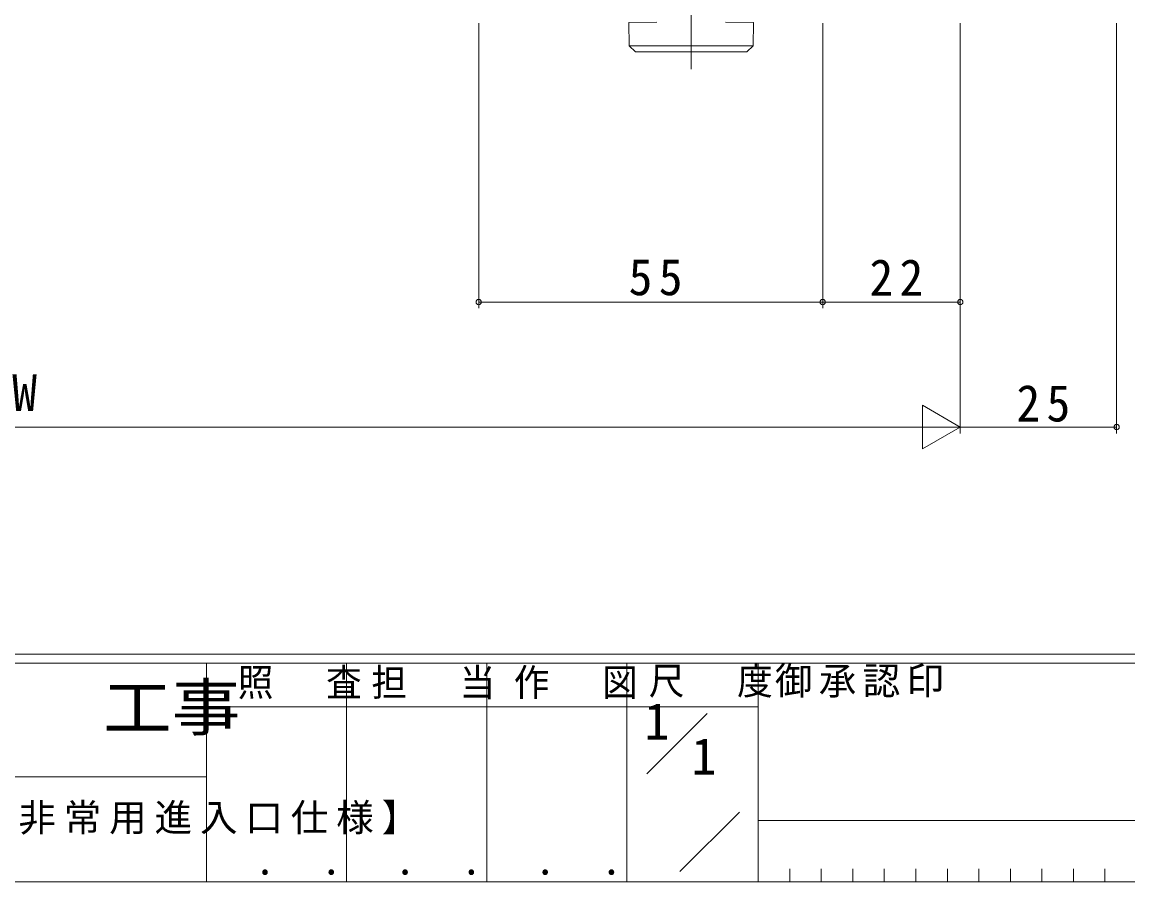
# Model space of a CAD drawing. Units: millimetres, scale not verified. Extents: x -594 to 199, y -420 to 144.
# Drawn here: x -105.5 to 71.3, y -420 to -282.5 of the extents above; entities that cross this region are included whole.
import ezdxf
from ezdxf.enums import TextEntityAlignment as Align

# ---------------------------------------------------------------- set-up
doc = ezdxf.new("R2010")
doc.units = ezdxf.units.MM
doc.header["$LTSCALE"] = 2
doc.linetypes.add('CHAIN2', pattern=[12, 9, -1, 1, -1])
for name, color, linetype, lineweight in [('0-1_YKK_ZWAK', 7, 'Continuous', 9), ('0-5_YKK_13', 4, 'Continuous', 9), ('0-7_YKK_D', 6, 'Continuous', 9)]:
    doc.layers.add(name, color=color, linetype=linetype, lineweight=lineweight)
doc.layers.add('0-2_USER1', color=7, linetype='Continuous')
doc.styles.add('ＭＳ ゴシック', font='')
doc.styles.get('ＭＳ ゴシック').set_extended_font_data('MS Gothic')

msp = doc.modelspace()

# ---------------------------------------------------------------- linework, layer by layer
at = {"layer": '0-1_YKK_ZWAK'}
for p, q in [((178.8, -383.6), (-591.2, -383.6)), ((141, -385), (-591.2, -385)), ((-76, -385), (-76, -420)), ((-53.6, -385), (-53.6, -420)), ((-31.2, -385), (-31.2, -420)), ((-8.8, -385), (-8.8, -420)), ((12.2, -385), (12.2, -420)), ((-7.816, -391.999), (-76, -391.999)), ((-7.816, -391.999), (12.2, -391.999)), ((-5.63, -402.736), (4.064, -393.043)), ((-204.8, -403.199), (-76, -403.199)), ((-0.328, -418.345), (9.196, -408.821)), ((12.2, -410.2), (113, -410.2)), ((17.24, -417.9), (17.24, -420)), ((22.28, -417.9), (22.28, -420)), ((27.32, -417.9), (27.32, -420)), ((32.36, -417.9), (32.36, -420)), ((37.4, -417.9), (37.4, -420)), ((42.44, -417.9), (42.44, -420)), ((47.48, -417.9), (47.48, -420)), ((52.52, -417.9), (52.52, -420)), ((57.56, -417.9), (57.56, -420)), ((62.6, -417.9), (62.6, -420)), ((67.64, -417.9), (67.64, -420)), ((-591.2, -420), (141, -420))]:
    msp.add_line(p, q, dxfattribs=at)
at = {"layer": '0-5_YKK_13', "linetype": 'CHAIN2'}
msp.add_line((1.507, -254.058), (1.507, -289.989), dxfattribs=at)
at = {"layer": '0-5_YKK_13'}
for p, q in [((-4, -282.48), (-8.477, -282.558)), ((-8.477, -282.558), (-8.412, -286.258)), ((6.982, -282.48), (11.459, -282.558)), ((11.459, -282.558), (11.394, -286.258)), ((-8.412, -286.258), (-7.395, -287.258)), ((11.394, -286.258), (-8.412, -286.258)), ((10.377, -287.258), (11.394, -286.258)), ((-7.395, -287.258), (10.409, -287.258))]:
    msp.add_line(p, q, dxfattribs=at)
at = {"layer": '0-7_YKK_D'}
for p, q in [((-32.491, -282.628), (-32.491, -328.258)), ((22.509, -282.628), (22.509, -328.258)), ((22.509, -282.628), (22.509, -328.258)), ((44.509, -282.628), (44.509, -348.258)), ((44.509, -282.628), (44.509, -328.258)), ((44.509, -282.628), (44.509, -348.258)), ((69.509, -282.628), (69.509, -348.258)), ((-32.491, -327.258), (22.509, -327.258)), ((22.509, -327.258), (44.509, -327.258)), ((38.447, -343.758), (38.447, -350.758)), ((44.509, -347.258), (38.447, -343.758)), ((37.509, -347.258), (-248.491, -347.258)), ((44.509, -347.258), (32.385, -347.258)), ((44.509, -347.258), (38.447, -350.758)), ((69.509, -347.258), (44.509, -347.258))]:
    msp.add_line(p, q, dxfattribs=at)
for centre in [(-32.491, -327.258), (22.509, -327.258), (22.509, -327.258), (44.509, -327.258), (69.509, -347.258)]:
    msp.add_circle(centre, 0.425, dxfattribs=at)

# ---------------------------------------------------------------- texts
at = {"layer": '0-1_YKK_ZWAK', "color": 3, "style": 'ＭＳ ゴシック', "width": 1.1}
msp.add_text('工事', height=7.331, dxfattribs=at).set_placement((-92.569, -397.956), align=Align.BOTTOM_LEFT)
at = {"layer": '0-1_YKK_ZWAK', "char_height": 4.399, "attachment_point": 7, "style": 'ＭＳ ゴシック'}
for s, insert in [('\\T1.24;\\W0.95;照\\~\\~査', (-71.011, -390.78)), ('\\T1.24;\\W0.95;担\\~\\~当', (-49.645, -390.78)), ('\\T1.24;\\W0.95;作\\~\\~図', (-26.88, -390.762)), ('\\T1.24;\\W0.95;尺\\~\\~度', (-5.288, -390.537)), ('\\T1.17;御承認印', (14.867, -390.533)), ('\\T1.24;\\W0.95;\\~．\\~．', (-71.545, -418.946)), ('\\T1.24;\\W0.95;\\~．\\~．', (-49.145, -418.946)), ('\\T1.24;\\W0.95;\\~．\\~．', (-26.745, -418.946))]:
    msp.add_mtext(s, dxfattribs=dict(at, insert=insert))
at = {"layer": '0-2_USER1', "style": 'ＭＳ ゴシック'}
for p in [(-6, -398.999), (1.533, -404.599)]:
    msp.add_text('1', height=5.865, dxfattribs=at).set_placement(p, align=Align.BOTTOM_LEFT)
at = {"layer": '0-2_USER1', "insert": (-200.403, -412.449), "char_height": 4.399, "attachment_point": 7, "style": 'ＭＳ ゴシック'}
msp.add_mtext('\\T1.21;EXIMA32\\~たてすべり出し窓【非常用進入口仕様】\\~', dxfattribs=at)
at = {"layer": '0-7_YKK_D', "color": 7, "style": 'ＭＳ ゴシック'}
msp.add_text('W', height=5.865, dxfattribs=at).set_placement((-107.091, -346.458), align=Align.BOTTOM_LEFT)
at = {"layer": '0-7_YKK_D', "color": 7, "char_height": 5.865, "attachment_point": 7, "style": 'ＭＳ ゴシック'}
for s, insert in [('\\T1.27;\\W0.95;55', (-8.511, -326.258)), ('\\T1.27;\\W0.95;22', (29.989, -326.258)), ('\\T1.27;\\W0.95;25', (53.489, -346.458))]:
    msp.add_mtext(s, dxfattribs=dict(at, insert=insert))

doc.saveas('drawing.dxf')
